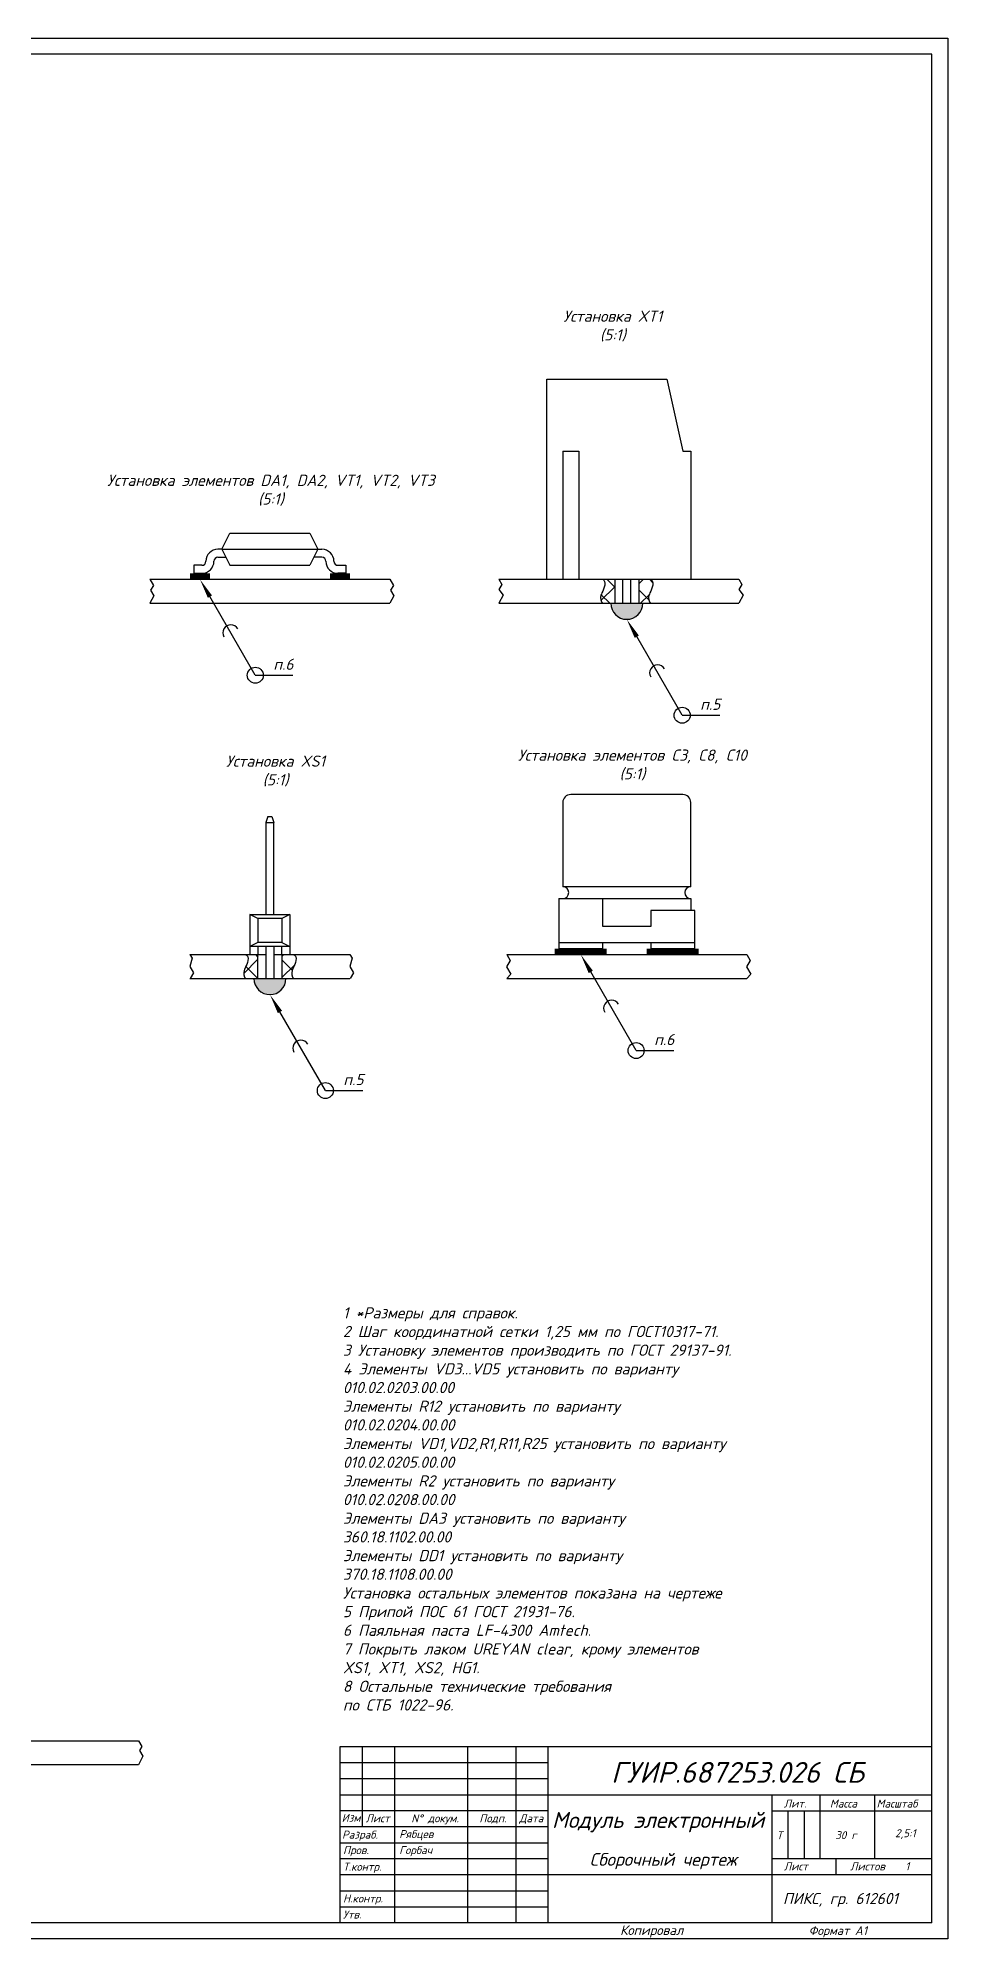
# Model space of a CAD drawing. Header units: millimetres. Extents: x 204 to 2233, y 176 to 1484.
# Drawn here: x 799 to 1084, y 890 to 1484 of the extents above; entities that cross this region are included whole.
import ezdxf

# ---------------------------------------------------------------- set-up
doc = ezdxf.new("R2010")
doc.units = ezdxf.units.MM
doc.styles.add('PDF ISOCPEUR Italic', font='isocpeui.ttf')

# ---------------------------------------------------------------- blocks, each defined once
blk = doc.blocks.new('FK-10')
for p, q in [((22, 20), (8, 20)), ((7, 19), (7, 8.5)), ((23, 8.5), (23, 19)), ((7, 8.5), (23, 8.5)), ((6.5, 7), (6.5, 1.5)), ((6.5, 7), (23, 7)), ((12, 3.5), (12, 7)), ((23.5, 5.5), (18, 5.5)), ((18, 5.5), (18, 3.5)), ((23, 7), (23, 5.5)), ((23.5, 1.5), (23.5, 5.5)), ((18, 3.5), (12, 3.5)), ((0, 0), (30, 0)), ((6.5, 1.5), (6.5, 0.75)), ((6.5, 1.5), (23.5, 1.5)), ((6.5, 0.75), (12, 0.75)), ((12, 0.75), (12, 1.5)), ((18, 1.5), (18, 0.75)), ((18, 0.75), (23.5, 0.75)), ((23.5, 0.75), (23.5, 1.5)), ((0, -3), (30, -3))]:
    blk.add_line(p, q)
at = {"linetype": 'ByBlock'}
for p, q in [((0, 0), (0.43, -0.74)), ((30, 0), (30.43, -0.74)), ((0.43, -0.74), (-0.03, -1.54)), ((-0.03, -1.54), (0.49, -2.45)), ((30.43, -0.74), (29.97, -1.54)), ((29.97, -1.54), (30.49, -2.45)), ((0.49, -2.45), (0, -3)), ((30.49, -2.45), (30, -3))]:
    blk.add_line(p, q, dxfattribs=at)
at = {"const_width": 0.75}
for points in [[(6, 0.38), (12.5, 0.38)], [(17.5, 0.38), (24, 0.38)]]:
    blk.add_lwpolyline(points, dxfattribs=at)
for centre, radius, start, end in [((8, 19), 1, 90, 180), ((22, 19), 1, 0, 90), ((7, 7.75), 0.75, 270, 90), ((23, 7.75), 0.75, 90, 270)]:
    blk.add_arc(centre, radius, start, end)
blk = doc.blocks.new('SO')
for p, q in [((9, 3.75), (10, 5.75)), ((10, 5.75), (20, 5.75)), ((20, 5.75), (21, 3.75)), ((9, 3.75), (8.5, 3.75)), ((8.5, 2.75), (9.5, 2.75)), ((9, 3.75), (21, 3.75)), ((9, 3.75), (10, 1.75)), ((21, 3.75), (20, 1.75)), ((21.5, 2.75), (20.5, 2.75)), ((21, 3.75), (21, 3.75)), ((21, 3.75), (21.5, 3.75)), ((0, 0), (30, 0)), ((6.5, 1.75), (5.5, 1.75)), ((5.5, 1.75), (5.5, 0.75)), ((5.5, 0.75), (6.5, 0.75)), ((7, 2.25), (7, 2.25)), ((8, 2.25), (8, 2.25)), ((10, 1.75), (20, 1.75)), ((22, 2.25), (22, 2.25)), ((23, 2.25), (23, 2.25)), ((23.5, 1.75), (24.5, 1.75)), ((24.5, 0.75), (23.5, 0.75)), ((24.5, 1.75), (24.5, 0.75)), ((0, -3), (30, -3))]:
    blk.add_line(p, q)
at = {"linetype": 'ByBlock'}
for p, q in [((0, 0), (0.44, -0.76)), ((30, 0), (30.44, -0.76)), ((0.49, -2.06), (0, -3)), ((0.44, -0.76), (0.09, -1.37)), ((0.09, -1.37), (0.49, -2.06)), ((30.49, -2.06), (30, -3)), ((30.44, -0.76), (30.09, -1.37)), ((30.09, -1.37), (30.49, -2.06))]:
    blk.add_line(p, q, dxfattribs=at)
at = {"const_width": 0.75}
for points in [[(5, 0.38), (7.5, 0.38)], [(22.5, 0.38), (25, 0.38)]]:
    blk.add_lwpolyline(points, dxfattribs=at)
for centre, radius, start, end in [((8.5, 2.25), 1.5, 90, 180), ((8.5, 2.25), 0.5, 90, 180), ((21.5, 2.25), 1.5, 0, 90), ((21.5, 2.25), 0.5, 0, 90), ((6.5, 2.25), 0.5, 270, 0), ((6.5, 2.25), 1.5, 270, 0), ((23.5, 2.25), 1.5, 180, 270), ((23.5, 2.25), 0.5, 180, 270)]:
    blk.add_arc(centre, radius, start, end)
blk = doc.blocks.new('PLS')
h = blk.add_hatch()
h.set_pattern_fill('ANSI37', color=256, scale=15, style=0)
h.set_pattern_definition([(45, (-69, -203), (-1.325825, 1.325825), []), (135, (-69, -203), (-1.325825, -1.325825), [])])
edge = h.paths.add_edge_path()
edge.add_line((8.5, 0), (7, 0))
edge.add_spline(control_points=[(7, 0), (7.51, -0.23), (7.1, -1.33), (6.65, -2.16), (6.71, -2.8), (7, -3)], knot_values=[0, 0, 0, 0, 1.679473, 2.020492, 3.058327, 3.058327, 3.058327, 3.058327], degree=3, periodic=0)
edge.add_line((7, -3), (8.5, -3))
edge.add_line((8.5, -3), (8.5, 0))
edge = h.paths.add_edge_path()
edge.add_spline(control_points=[(13, -3), (12.71, -2.8), (12.65, -2.16), (13.1, -1.33), (13.51, -0.23), (13, 0)], knot_values=[0, 0, 0, 0, 1.037835, 1.378854, 3.058327, 3.058327, 3.058327, 3.058327], degree=3, periodic=0)
edge.add_line((13, 0), (11.5, 0))
edge.add_line((11.5, 0), (11.5, -3))
edge.add_line((11.5, -3), (13, -3))
blk.add_hatch(color=256).paths.add_polyline_path([(12, -3), (8, -3, 1)])
at = {"color": 7}
for p, q in [((9.75, 17.28), (9.5, 16.53)), ((9.75, 17.28), (10.25, 17.28)), ((10, 17.28), (10, 17.28)), ((10, 17.28), (10, 17.28)), ((10.25, 17.28), (10.5, 16.53)), ((9.5, 16.53), (9.5, 5)), ((9.5, 16.53), (10.5, 16.53)), ((10.5, 5), (10.5, 16.53)), ((0, 0), (9.5, 0)), ((10.5, 0), (20, 0)), ((0, -3), (20, -3))]:
    blk.add_line(p, q, dxfattribs=at)
for p, q in [((7.5, 5), (12.5, 5)), ((8.5, 4.5), (7.5, 5)), ((7.5, 5), (7.5, 0)), ((12.5, 5), (11.5, 4.5)), ((12.5, 5), (12.5, 0)), ((11.5, 4.5), (8.5, 4.5)), ((8.5, 4.5), (8.5, 1.5)), ((11.5, 4.5), (11.5, 1.5)), ((8.5, 1.5), (7.5, 1)), ((12.5, 1), (7.5, 1)), ((11.5, 1.5), (8.5, 1.5)), ((8.5, 1), (8.5, 0)), ((8.5, -3), (8.5, 0)), ((9.5, 1), (9.5, -3)), ((10.5, 1), (10.5, -3)), ((11.5, 1.5), (12.5, 1)), ((11.5, 0), (11.5, 1)), ((11.5, 0), (11.5, -3))]:
    blk.add_line(p, q)
at = {"linetype": 'ByBlock'}
for p, q in [((0, 0), (0.26, -0.46)), ((20, 0), (20.26, -0.46)), ((0.26, -0.46), (-0.01, -1.5)), ((-0.01, -1.5), (0.44, -2.27)), ((0.44, -2.27), (0.02, -3)), ((20.26, -0.46), (19.99, -1.5)), ((19.99, -1.5), (20.44, -2.27)), ((20.44, -2.27), (20.02, -3))]:
    blk.add_line(p, q, dxfattribs=at)
blk.add_arc((10, -3), 2, 180, 0)
at = {"start_tangent": (0.913625, -0.406557), "end_tangent": (0.825517, -0.564377)}
for points in [[(7, 0), (6.9, -1.68), (6.77, -1.99), (7, -3)], [(13, 0), (12.9, -1.68), (12.77, -1.99), (13, -3)]]:
    blk.add_spline(points, degree=3, dxfattribs=at)
blk = doc.blocks.new('TB-11B')
h = blk.add_hatch()
h.set_pattern_fill('ANSI37', color=256, scale=15, style=0)
h.set_pattern_definition([(45, (-63, -203), (-1.325825, 1.325825), []), (135, (-63, -203), (-1.325825, -1.325825), [])])
edge = h.paths.add_edge_path()
edge.add_line((14.5, 0), (13, 0))
edge.add_spline(control_points=[(13, 0), (13.51, -0.23), (13.1, -1.33), (12.65, -2.16), (12.71, -2.8), (13, -3)], knot_values=[0, 0, 0, 0, 1.679473, 2.020492, 3.058327, 3.058327, 3.058327, 3.058327], degree=3, periodic=0)
edge.add_line((13, -3), (14.5, -3))
edge.add_line((14.5, -3), (14.5, 0))
edge = h.paths.add_edge_path()
edge.add_spline(control_points=[(19, -3), (18.71, -2.8), (18.65, -2.16), (19.1, -1.33), (19.51, -0.23), (19, 0)], knot_values=[0, 0, 0, 0, 1.037835, 1.378854, 3.058327, 3.058327, 3.058327, 3.058327], degree=3, periodic=0)
edge.add_line((19, 0), (17.5, 0))
edge.add_line((17.5, 0), (17.5, -3))
edge.add_line((17.5, -3), (19, -3))
blk.add_hatch(color=256).paths.add_polyline_path([(18, -3), (14, -3, 1)])
for p, q in [((6, 0), (6, 25)), ((6, 25), (21, 25)), ((21, 25), (23, 16)), ((8, 16), (10, 16)), ((8, 16), (8, 0)), ((10, 16), (10, 0)), ((23, 16), (24, 16)), ((24, 16), (24, 0)), ((0, 0), (30, 0)), ((14.5, 0), (14.5, -3)), ((15.5, -3), (15.5, 0)), ((16.5, -3), (16.5, 0)), ((17.5, 0), (17.5, -3)), ((0, -3), (30, -3))]:
    blk.add_line(p, q)
at = {"linetype": 'ByBlock'}
for p, q in [((0, 0), (0.37, -0.65)), ((30, 0), (30.37, -0.65)), ((0.56, -1.99), (0, -2.96)), ((0.37, -0.65), (0.02, -1.27)), ((0.02, -1.27), (0.56, -1.99)), ((30.56, -1.99), (30, -2.96)), ((30.37, -0.65), (30.02, -1.27)), ((30.02, -1.27), (30.56, -1.99))]:
    blk.add_line(p, q, dxfattribs=at)
blk.add_arc((16, -3), 2, 180, 0)
at = {"start_tangent": (0.913625, -0.406557), "end_tangent": (0.825517, -0.564377)}
for points in [[(13, 0), (12.9, -1.68), (12.77, -1.99), (13, -3)], [(19, 0), (18.9, -1.68), (18.77, -1.99), (19, -3)]]:
    blk.add_spline(points, degree=3, dxfattribs=at)
blk = doc.blocks.new('arrow')
blk.add_lwpolyline([(0, 0, 0, 1.2, 0), (-5, 0, 1.2, 1.2, 0)], format="xyseb")

msp = doc.modelspace()

# ---------------------------------------------------------------- linework, layer by layer
for p, q in [((242.596, 1483.721), (1083.596, 1483.721)), ((1083.596, 1483.721), (1083.596, 889.721)), ((1078.596, 1478.721), (262.596, 1478.721)), ((1078.596, 894.721), (1078.596, 1478.721)), ((893.596, 949.721), (893.596, 894.721)), ((1078.596, 949.721), (893.596, 949.721)), ((958.596, 944.721), (893.596, 944.721)), ((900.596, 924.721), (900.596, 949.721)), ((910.596, 949.721), (910.596, 894.721)), ((933.596, 894.721), (933.596, 949.721)), ((948.596, 949.721), (948.596, 894.721)), ((958.596, 949.721), (958.596, 894.721)), ((958.596, 939.721), (893.596, 939.721)), ((893.596, 934.721), (1078.596, 934.721)), ((1028.596, 934.721), (1028.596, 894.721)), ((1043.596, 934.721), (1043.596, 914.721)), ((1060.596, 934.721), (1060.596, 914.721)), ((958.596, 929.721), (893.596, 929.721)), ((1028.596, 929.721), (1078.596, 929.721)), ((1033.583, 929.512), (1033.583, 914.721)), ((1038.661, 929.512), (1038.661, 914.721)), ((958.596, 924.721), (893.596, 924.721)), ((893.596, 919.721), (958.596, 919.721)), ((958.596, 914.721), (893.596, 914.721)), ((958.596, 909.721), (893.596, 909.721)), ((1078.596, 909.721), (958.596, 909.721)), ((1078.596, 914.721), (1028.596, 914.721)), ((1048.596, 914.721), (1048.596, 909.721)), ((1078.596, 894.721), (250.596, 894.721)), ((1028.596, 894.721), (1028.596, 894.721)), ((1083.596, 889.721), (242.596, 889.721))]:
    msp.add_line(p, q)
at = {"linetype": 'ByBlock'}
for p, q in [((867.15, 1284.593), (852.965, 1309.163)), ((1000.53, 1272.093), (986.344, 1296.663)), ((867.15, 1284.593), (878.913, 1284.593)), ((1000.53, 1272.093), (1012.293, 1272.093)), ((986.155, 1167.327), (971.969, 1191.898)), ((889.025, 1154.827), (874.84, 1179.398)), ((986.155, 1167.327), (997.918, 1167.327)), ((889.025, 1154.827), (900.788, 1154.827)), ((472.391, 951.628), (830.639, 951.628)), ((830.639, 944.128), (472.391, 944.128))]:
    msp.add_line(p, q, dxfattribs=at)
msp.add_lwpolyline([(830.639, 951.628), (831.637, 949.899), (830.905, 948.632), (831.946, 946.831), (830.639, 944.128)], dxfattribs=at)
for points in [[(893.596, 904.721), (958.596, 904.721)], [(893.596, 899.721), (958.596, 899.721)]]:
    msp.add_lwpolyline(points)
for centre in [(867.15, 1284.593), (1000.53, 1272.093), (986.155, 1167.327), (889.025, 1154.827)]:
    msp.add_circle(centre, 2.5, dxfattribs=at)
for centre in [(859.495, 1297.852), (992.875, 1285.352), (978.5, 1180.587), (881.37, 1168.087)]:
    msp.add_arc(centre, 2.5, 30, 210, dxfattribs=at)

# ---------------------------------------------------------------- block references
at = {"xscale": 2.5, "yscale": 2.5, "zscale": 2.5}
for name, p in [('TB-11B', (943.219, 1314.576)), ('SO', (834.215, 1314.576)), ('FK-10', (945.719, 1197.31)), ('PLS', (846.715, 1197.31))]:
    msp.add_blockref(name, p, dxfattribs=at)
at = {"linetype": 'ByBlock', "xscale": 1.25, "yscale": 1.25, "zscale": 1.25, "rotation": 119.9999999999989}
for p in [(849.84, 1314.576), (983.219, 1302.076), (968.844, 1197.31), (871.715, 1184.81)]:
    msp.add_blockref('arrow', p, dxfattribs=at)

# ---------------------------------------------------------------- texts
at = {"style": 'PDF ISOCPEUR Italic'}
for s, height, p in [('Лит.', 2.5, (1032.314, 930.786)), ('Масса', 2.5, (1046.688, 930.786)), ('Масштаб', 2.5, (1061.28, 930.786)), ('Изм', 2.5, (894.141, 926.333)), ('Лист', 2.5, (901.617, 926.183)), ('N%%d докум. ', 2.5, (915.9, 926.183)), ('Подп.', 2.5, (937.153, 926.183)), ('Дата', 2.5, (949.604, 926.183)), ('Разраб.', 2.5, (894.257, 921.082)), ('Рябцев', 2.5, (912.107, 921.25)), ('Пров.', 2.5, (894.558, 916.25)), ('Горбач', 2.5, (912.107, 916.25)), ('Т.контр.', 2.5, (894.558, 911.055)), ('Лист', 2.5, (1032.314, 911.172)), ('Листов    1', 2.5, (1053.038, 911.172)), ('Н.контр.', 2.5, (894.558, 901.133)), ('Утв.', 2.5, (894.558, 896.113)), ('Копировал', 3, (981.131, 890.971)), ('Формат А1', 2.75, (1040.06, 890.971))]:
    msp.add_text(s, height=height, dxfattribs=at).set_placement(p)
at = {"linetype": 'ByBlock', "char_height": 3.5, "attachment_point": 1, "style": 'PDF ISOCPEUR Italic'}
for s, width, heights, insert in [('\\pxqc;Установка XT1\\P(5:1)', 97.53922, [0], (930.109, 1398.558)), ('\\pxqc;Установка элементов DA1, DA2, VT1, VT2, VT3\\P(5:1)', 108.36867, [14.479], (817.857, 1347.265)), ('п.6', 12.48525, [0], (872.778, 1289.787)), ('п.5', 12.48525, [0], (1006.157, 1277.287)), ('\\pxqc;Установка XS1\\P(5:1)', 97.53922, [0], (824.714, 1259.528)), ('\\pxqc;Установка элементов C3, C8, C10\\P(5:1)', 97.53922, [0], (936.219, 1261.393)), ('п.6', 12.48525, [0], (991.782, 1172.521)), ('п.5', 12.48525, [0], (894.653, 1160.021))]:
    msp.add_mtext_dynamic_manual_height_columns(s, width=width, gutter_width=12.5, heights=heights, dxfattribs=dict(at, insert=insert))
at = {"insert": (894.51, 961.094), "char_height": 3.5, "width": 162.16609, "attachment_point": 7, "style": 'PDF ISOCPEUR Italic'}
msp.add_mtext('\\pxql;1 *Размеры для справок.\\P2 Шаг координатной сетки 1,25 мм по ГОСТ10317-71.\\P3 Установку элементов производить по ГОСТ 29137-91.\\P4 Элементы VD3...VD5 установить по варианту \\P010.02.0203.00.00\\PЭлементы R12 установить по варианту \\P010.02.0204.00.00\\PЭлементы VD1,VD2,R1,R11,R25 установить по варианту \\P010.02.0205.00.00\\PЭлементы R2 установить по варианту \\P010.02.0208.00.00\\PЭлементы DA3 установить по варианту \\P360.18.1102.00.00\\PЭлементы DD1 установить по варианту \\P370.18.1108.00.00\\PУстановка остальных элементов показана на чертеже\\P5 Припой ПОС 61 ГОСТ 21931-76.\\P6 Паяльная паста LF-4300 Amtech.\\P7 Покрыть лаком UREYAN clear, крому элементов\\PXS1, XT1, XS2, HG1.\\P8 Остальные технические требования\\Pпо СТБ 1022-96.', dxfattribs=at)
at = {"attachment_point": 7, "style": 'PDF ISOCPEUR Italic'}
for s, insert, char_height in [('ГУИР.687253.026 СБ', (978.32, 938.534), 6.5), ('\\pxql;Модуль электронный', (959.872, 923.061), 5.00012), ('Т', (1030.056, 920.892), 2.5), ('30 г', (1048.344, 920.913), 2.5), ('2,5:1', (1067.07, 920.937), 2.5), ('Сборочный чертеж', (971.619, 911.506), 4), ('ПИКС, гр. 612601', (1032.021, 899.662), 3.5)]:
    msp.add_mtext(s, dxfattribs=dict(at, insert=insert, char_height=char_height))

doc.saveas('drawing.dxf')
